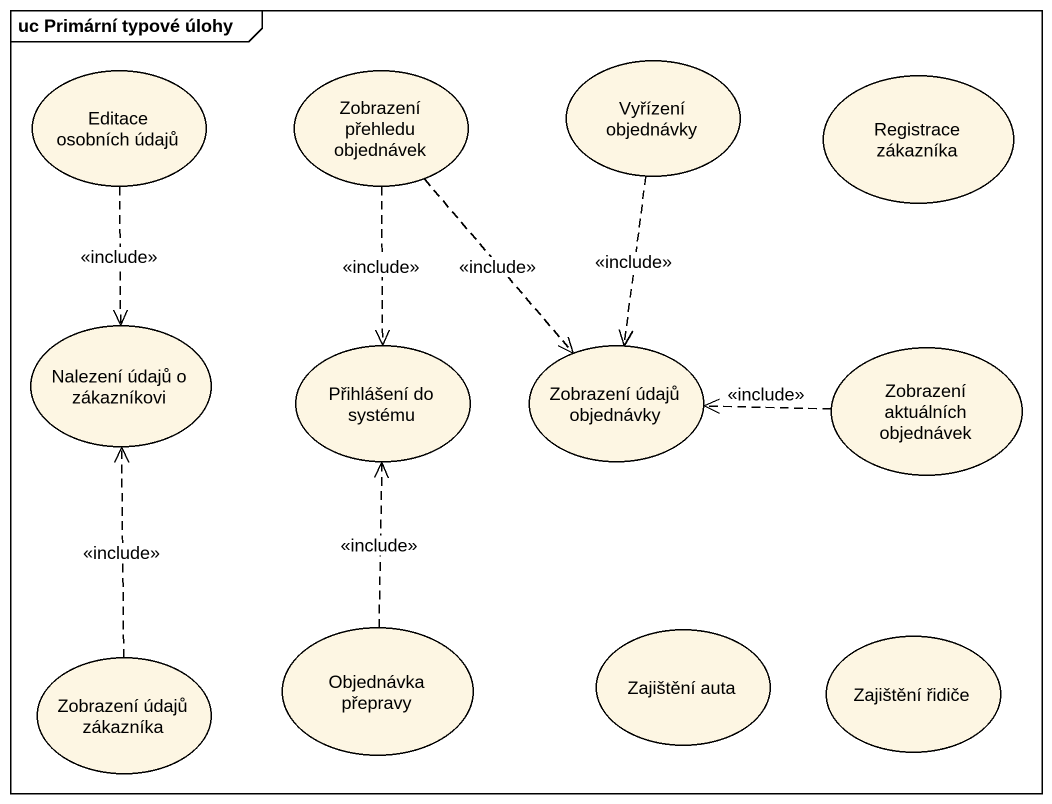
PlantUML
@startuml
mainframe uc Primární typové úlohy
usecase "Editace osobních údajů" as Editace_osobních_údajů
usecase "Zobrazení přehledu objednávek" as Zobrazení_přehledu
usecase "Vyřízení objednávky" as Vyřízení_objednávky
usecase "Registrace zákazníka" as Registrace_zákazníka
usecase "Nalezení údajů o zákazníkovi" as Nalezení_údajů_o_zákazníkovi
usecase "Přihlášení do systému" as Přihlášení_do_systému
usecase "Zobrazení údajů objednávky" as Zobrazení_údajů_objednávky
usecase "Zobrazení aktuálních objednávek" as Zobrazení_aktuálních
usecase "Zobrazení údajů zákazníka" as Zobrazení_údajů_zákazníka
usecase "Objednávka přepravy" as Objednávka_přepravy
usecase "Zajištění auta" as Zajištění_auta
usecase "Zajištění řidiče" as Zajištění_řidiče
Editace_osobních_údajů ..> Nalezení_údajů_o_zákazníkovi : <<include>>
Zobrazení_přehledu ..> Přihlášení_do_systému : <<include>>
Zobrazení_přehledu ..> Zobrazení_údajů_objednávky : <<include>>
Vyřízení_objednávky ..> Zobrazení_údajů_objednávky : <<include>>
Zobrazení_aktuálních .left.> Zobrazení_údajů_objednávky : <<include>>
Zobrazení_údajů_zákazníka .up.> Nalezení_údajů_o_zákazníkovi : <<include>>
Objednávka_přepravy .up.> Přihlášení_do_systému : <<include>>
@enduml
